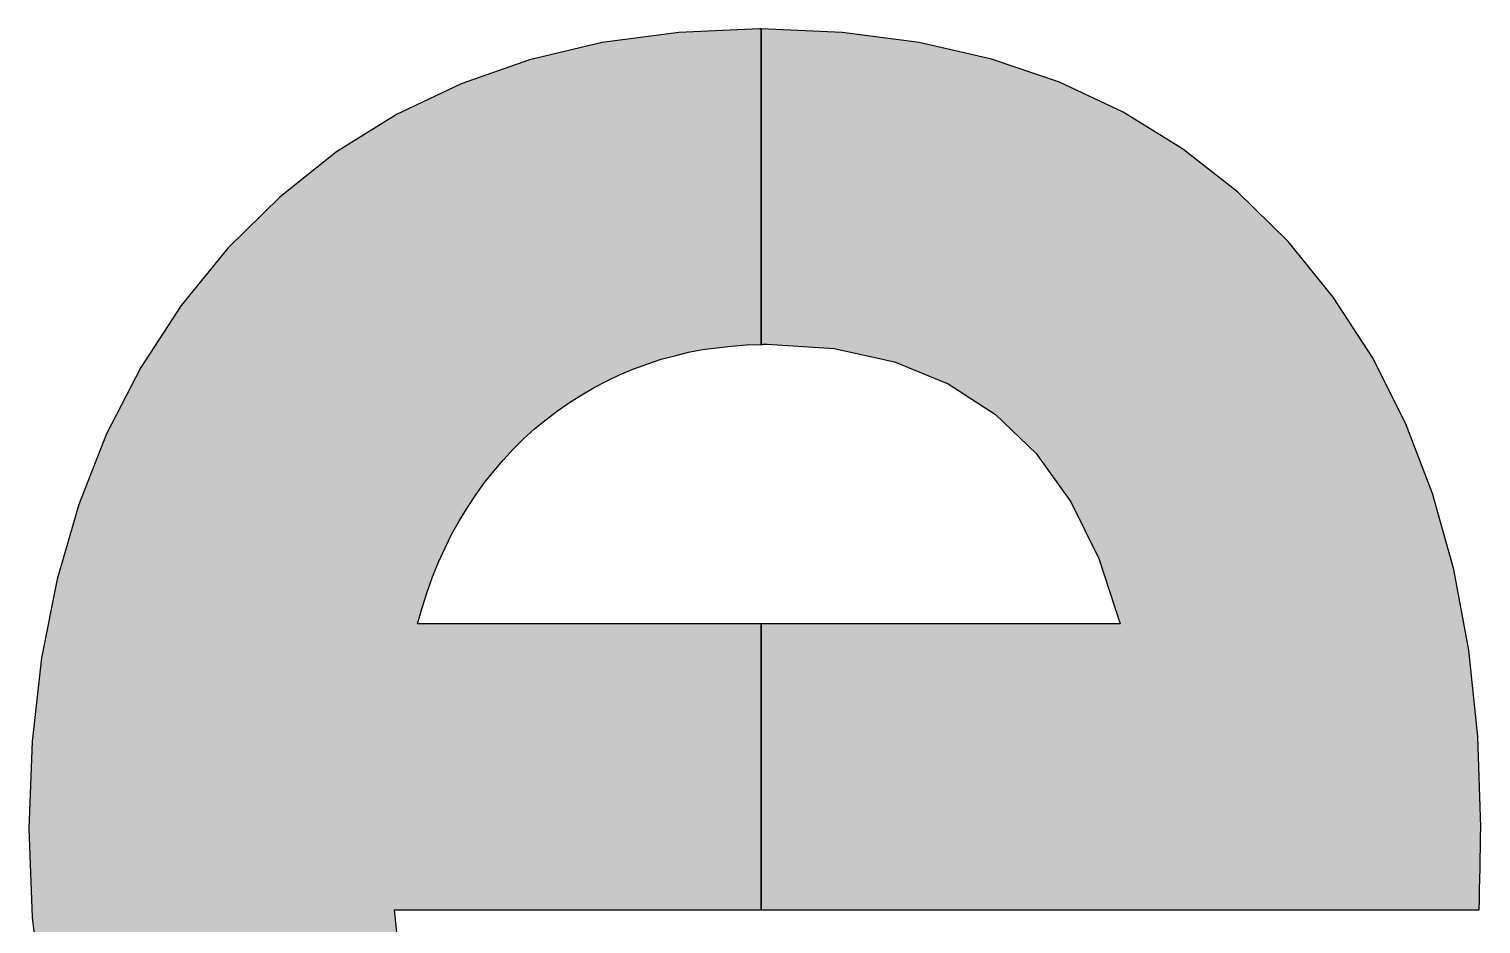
# Model space of a CAD drawing. Extents: x 198.6 to 210.1, y 62.9 to 66.
# Drawn here: x 206.285 to 207.59, y 64.206 to 65.011 of the extents above; entities that cross this region are included whole.
import ezdxf

# ---------------------------------------------------------------- set-up
doc = ezdxf.new("R2010")
doc.units = 0
doc.layers.add('LAYER_1', color=7, linetype='CONTINUOUS')

# ---------------------------------------------------------------- blocks, each defined once
blk = doc.blocks.new('*U5')
at = {"layer": 'LAYER_1', "color": 7, "extrusion": (0, 0, -1)}
for points in [[(-206.9428, 64.7268), (-206.9428, 65.0107), (-206.9434, 64.7268)], [(-206.9434, 64.7268), (-206.9428, 65.0107), (-206.9434, 65.0106)], [(-206.9434, 64.7268), (-206.9434, 65.0106), (-206.9441, 64.7268)], [(-206.9441, 64.7268), (-206.9434, 65.0106), (-206.9441, 65.0106)], [(-206.9441, 64.7268), (-206.9441, 65.0106), (-206.9448, 64.7271)], [(-206.9448, 64.7271), (-206.9441, 65.0106), (-206.9448, 65.0106)], [(-206.9448, 64.7271), (-206.9448, 65.0106), (-206.9455, 64.7271)], [(-206.9455, 64.7271), (-206.9448, 65.0106), (-206.9455, 65.0106)], [(-206.9455, 64.7271), (-206.9455, 65.0106), (-206.9462, 64.7271)], [(-206.9462, 64.7271), (-206.9455, 65.0106), (-206.9462, 65.0105)], [(-206.9462, 64.7271), (-206.9462, 65.0105), (-206.9469, 64.7271)], [(-206.9469, 64.7271), (-206.9462, 65.0105), (-206.9469, 65.0105)], [(-206.9469, 64.7271), (-206.9469, 65.0105), (-206.9476, 64.7271)], [(-206.9476, 64.7271), (-206.9469, 65.0105), (-206.9476, 65.0105)], [(-206.9476, 64.7271), (-206.9476, 65.0105), (-206.9483, 64.7271)], [(-206.9483, 64.7271), (-206.9476, 65.0105), (-206.9483, 65.0104)], [(-206.9831, 64.7249), (-206.9483, 65.0104), (-206.9831, 65.009)], [(-207.0084, 64.7234), (-206.9831, 65.009), (-207.0084, 65.0079)], [(-207.0156, 64.7217), (-207.0084, 65.0079), (-207.0156, 65.0076)], [(-207.0235, 64.72), (-207.0156, 65.0076), (-207.0235, 65.0065)], [(-207.0625, 64.7113), (-207.0235, 65.0065), (-207.0625, 65.0015)], [(-207.0638, 64.7107), (-207.0625, 65.0015), (-207.0638, 65.0013)], [(-207.0847, 64.7023), (-207.0638, 65.0013), (-207.0847, 64.9986)], [(-207.1042, 64.6944), (-207.0847, 64.9986), (-207.1042, 64.9941)], [(-207.1109, 64.6917), (-207.1042, 64.9941), (-207.1109, 64.9925)], [(-207.1445, 64.6699), (-207.1109, 64.9925), (-207.1445, 64.9847)], [(-207.1498, 64.6664), (-207.1445, 64.9847), (-207.1498, 64.9835)], [(-207.1534, 64.6641), (-207.1498, 64.9835), (-207.1534, 64.9822)], [(-207.1848, 64.6341), (-207.1534, 64.9822), (-207.1848, 64.9716)], [(-207.1901, 64.629), (-207.1848, 64.9716), (-207.1901, 64.9698)], [(-207.211, 64.5998), (-207.1901, 64.9698), (-207.211, 64.9628)], [(-207.2211, 64.5855), (-207.211, 64.9628), (-207.2211, 64.958)], [(-207.2252, 64.5772), (-207.2211, 64.958), (-207.2252, 64.9561)], [(-207.2463, 64.5346), (-207.2252, 64.9561), (-207.2463, 64.9462)], [(-207.2656, 64.4757), (-207.2463, 64.9462), (-207.2656, 64.9371)], [(-207.2656, 64.2186), (-207.2656, 64.9371), (-207.2681, 64.2186)], [(-207.2681, 64.2186), (-207.2656, 64.9371), (-207.2681, 64.9359)], [(-207.2681, 64.2186), (-207.2681, 64.9359), (-207.3215, 64.2186)], [(-207.3215, 64.2186), (-207.2681, 64.9359), (-207.3215, 64.9028)], [(-207.3215, 64.2186), (-207.3215, 64.9028), (-207.3462, 64.2186)], [(-207.3462, 64.2186), (-207.3215, 64.9028), (-207.3462, 64.8836)], [(-207.3462, 64.2186), (-207.3462, 64.8836), (-207.371, 64.2186)], [(-207.371, 64.2186), (-207.3462, 64.8836), (-207.371, 64.8643)], [(-207.371, 64.2186), (-207.371, 64.8643), (-207.4165, 64.2186)], [(-207.4165, 64.2186), (-207.371, 64.8643), (-207.4165, 64.8195)], [(-207.4165, 64.2186), (-207.4165, 64.8195), (-207.427, 64.2186)], [(-207.427, 64.2186), (-207.4165, 64.8195), (-207.427, 64.8065)], [(-207.427, 64.2186), (-207.427, 64.8065), (-207.4569, 64.2186)], [(-207.4569, 64.2186), (-207.427, 64.8065), (-207.4569, 64.7695)], [(-207.4569, 64.2186), (-207.4569, 64.7695), (-207.4922, 64.2186)], [(-207.4922, 64.2186), (-207.4569, 64.7695), (-207.4922, 64.7151)], [(-207.4922, 64.2186), (-207.4922, 64.7151), (-207.5076, 64.2186)], [(-207.5076, 64.2186), (-207.4922, 64.7151), (-207.5076, 64.6848)], [(-207.5076, 64.2186), (-207.5076, 64.6848), (-207.522, 64.2186)], [(-207.522, 64.2186), (-207.5076, 64.6848), (-207.522, 64.6562)], [(-207.522, 64.2186), (-207.522, 64.6562), (-207.5463, 64.2186)], [(-207.5463, 64.2186), (-207.522, 64.6562), (-207.5463, 64.5928)], [(-207.5463, 64.2186), (-207.5463, 64.5928), (-207.5653, 64.2186)], [(-207.5653, 64.2186), (-207.5463, 64.5928), (-207.5653, 64.5246)], [(-207.5653, 64.2186), (-207.5653, 64.5246), (-207.5789, 64.2186)], [(-207.5789, 64.2186), (-207.5653, 64.5246), (-207.5789, 64.4519)], [(-206.9428, 64.2186), (-206.9428, 64.4757), (-206.9434, 64.2186)], [(-206.9434, 64.2186), (-206.9428, 64.4757), (-206.9434, 64.4757)], [(-206.9434, 64.2186), (-206.9434, 64.4757), (-206.9441, 64.2186)], [(-206.9441, 64.2186), (-206.9434, 64.4757), (-206.9441, 64.4757)], [(-206.9441, 64.2186), (-206.9441, 64.4757), (-206.9448, 64.2186)], [(-206.9448, 64.2186), (-206.9441, 64.4757), (-206.9448, 64.4757)], [(-206.9448, 64.2186), (-206.9448, 64.4757), (-206.9455, 64.2186)], [(-206.9455, 64.2186), (-206.9448, 64.4757), (-206.9455, 64.4757)], [(-206.9455, 64.2186), (-206.9455, 64.4757), (-206.9462, 64.2186)], [(-206.9462, 64.2186), (-206.9455, 64.4757), (-206.9462, 64.4757)], [(-206.9462, 64.2186), (-206.9462, 64.4757), (-206.9469, 64.2186)], [(-206.9469, 64.2186), (-206.9462, 64.4757), (-206.9469, 64.4757)], [(-206.9469, 64.2186), (-206.9469, 64.4757), (-206.9476, 64.2186)], [(-206.9476, 64.2186), (-206.9469, 64.4757), (-206.9476, 64.4757)], [(-206.9476, 64.2186), (-206.9476, 64.4757), (-206.9483, 64.2186)], [(-206.9483, 64.2186), (-206.9476, 64.4757), (-206.9483, 64.4757)], [(-206.9483, 64.2186), (-206.9483, 64.4757), (-206.9831, 64.2186)], [(-206.9831, 64.2186), (-206.9483, 64.4757), (-206.9831, 64.4757)], [(-206.9831, 64.2186), (-206.9831, 64.4757), (-207.0084, 64.2186)], [(-207.0084, 64.2186), (-206.9831, 64.4757), (-207.0084, 64.4757)], [(-207.0084, 64.2186), (-207.0084, 64.4757), (-207.0156, 64.2186)], [(-207.0156, 64.2186), (-207.0084, 64.4757), (-207.0156, 64.4757)], [(-207.0156, 64.2186), (-207.0156, 64.4757), (-207.0235, 64.2186)], [(-207.0235, 64.2186), (-207.0156, 64.4757), (-207.0235, 64.4757)], [(-207.0235, 64.2186), (-207.0235, 64.4757), (-207.0625, 64.2186)], [(-207.0625, 64.2186), (-207.0235, 64.4757), (-207.0625, 64.4757)], [(-207.0625, 64.2186), (-207.0625, 64.4757), (-207.0638, 64.2186)], [(-207.0638, 64.2186), (-207.0625, 64.4757), (-207.0638, 64.4757)], [(-207.0638, 64.2186), (-207.0638, 64.4757), (-207.0847, 64.2186)], [(-207.0847, 64.2186), (-207.0638, 64.4757), (-207.0847, 64.4757)], [(-207.0847, 64.2186), (-207.0847, 64.4757), (-207.1042, 64.2186)], [(-207.1042, 64.2186), (-207.0847, 64.4757), (-207.1042, 64.4757)], [(-207.1042, 64.2186), (-207.1042, 64.4757), (-207.1109, 64.2186)], [(-207.1109, 64.2186), (-207.1042, 64.4757), (-207.1109, 64.4757)], [(-207.1109, 64.2186), (-207.1109, 64.4757), (-207.1445, 64.2186)], [(-207.1445, 64.2186), (-207.1109, 64.4757), (-207.1445, 64.4757)], [(-207.1445, 64.2186), (-207.1445, 64.4757), (-207.1498, 64.2186)], [(-207.1498, 64.2186), (-207.1445, 64.4757), (-207.1498, 64.4757)], [(-207.1498, 64.2186), (-207.1498, 64.4757), (-207.1534, 64.2186)], [(-207.1534, 64.2186), (-207.1498, 64.4757), (-207.1534, 64.4757)], [(-207.1534, 64.2186), (-207.1534, 64.4757), (-207.1848, 64.2186)], [(-207.1848, 64.2186), (-207.1534, 64.4757), (-207.1848, 64.4757)], [(-207.1848, 64.2186), (-207.1848, 64.4757), (-207.1901, 64.2186)], [(-207.1901, 64.2186), (-207.1848, 64.4757), (-207.1901, 64.4757)], [(-207.1901, 64.2186), (-207.1901, 64.4757), (-207.211, 64.2186)], [(-207.211, 64.2186), (-207.1901, 64.4757), (-207.211, 64.4757)], [(-207.211, 64.2186), (-207.211, 64.4757), (-207.2211, 64.2186)], [(-207.2211, 64.2186), (-207.211, 64.4757), (-207.2211, 64.4757)], [(-207.2211, 64.2186), (-207.2211, 64.4757), (-207.2252, 64.2186)], [(-207.2252, 64.2186), (-207.2211, 64.4757), (-207.2252, 64.4757)], [(-207.2252, 64.2186), (-207.2252, 64.4757), (-207.2463, 64.2186)], [(-207.2463, 64.2186), (-207.2252, 64.4757), (-207.2463, 64.4757)], [(-207.2463, 64.2186), (-207.2463, 64.4757), (-207.2656, 64.2186)], [(-207.2656, 64.2186), (-207.2463, 64.4757), (-207.2656, 64.4757)], [(-207.5789, 64.2186), (-207.5789, 64.4519), (-207.587, 64.2186)], [(-207.587, 64.2186), (-207.5789, 64.4519), (-207.587, 64.3744)], [(-207.587, 64.2186), (-207.587, 64.3744), (-207.5882, 64.2186)], [(-207.5882, 64.2186), (-207.587, 64.3744), (-207.5882, 64.3386)], [(-207.5882, 64.2186), (-207.5882, 64.3386), (-207.5884, 64.2279)], [(-207.5884, 64.2279), (-207.5882, 64.3386), (-207.5884, 64.3335)], [(-207.5884, 64.2279), (-207.5884, 64.3335), (-207.5885, 64.2369)], [(-207.5885, 64.2369), (-207.5884, 64.3335), (-207.5885, 64.3284)], [(-207.5885, 64.2369), (-207.5885, 64.3284), (-207.5887, 64.2462)], [(-207.5887, 64.2462), (-207.5885, 64.3284), (-207.5887, 64.3233)], [(-207.5887, 64.2462), (-207.5887, 64.3233), (-207.5889, 64.2555)], [(-207.5889, 64.2555), (-207.5887, 64.3233), (-207.5889, 64.3182)], [(-207.5889, 64.2555), (-207.5889, 64.3182), (-207.5891, 64.2648)], [(-207.5891, 64.2648), (-207.5889, 64.3182), (-207.5891, 64.3131)], [(-207.5891, 64.2648), (-207.5891, 64.3131), (-207.5894, 64.2741)], [(-207.5894, 64.2741), (-207.5891, 64.3131), (-207.5894, 64.3029)], [(-207.5894, 64.2834), (-207.5894, 64.3029), (-207.5897, 64.2927)]]:
    blk.add_solid(points, dxfattribs=at)
at = {"layer": 'LAYER_1', "color": 7}
for points in [[(206.9483, 64.7271), (206.9483, 65.0104), (206.9831, 64.7249)], [(206.9831, 64.7249), (206.9831, 65.009), (207.0084, 64.7234)], [(207.0084, 64.7234), (207.0084, 65.0079), (207.0156, 64.7217)], [(207.0156, 64.7217), (207.0156, 65.0076), (207.0235, 64.72)], [(207.0235, 64.72), (207.0235, 65.0065), (207.0625, 64.7113)], [(207.0625, 64.7113), (207.0625, 65.0015), (207.0638, 64.7107)], [(207.0638, 64.7107), (207.0638, 65.0013), (207.0847, 64.7023)], [(207.0847, 64.7023), (207.0847, 64.9986), (207.1042, 64.6944)], [(207.1042, 64.6944), (207.1042, 64.9941), (207.1109, 64.6917)], [(207.1109, 64.6917), (207.1109, 64.9925), (207.1445, 64.6699)], [(207.1445, 64.6699), (207.1445, 64.9847), (207.1498, 64.6664)], [(207.1498, 64.6664), (207.1498, 64.9835), (207.1534, 64.6641)], [(207.1534, 64.6641), (207.1534, 64.9822), (207.1848, 64.6341)], [(207.1848, 64.6341), (207.1848, 64.9716), (207.1901, 64.629)], [(207.1901, 64.629), (207.1901, 64.9698), (207.211, 64.5998)], [(207.211, 64.5998), (207.211, 64.9628), (207.2211, 64.5855)], [(207.2211, 64.5855), (207.2211, 64.958), (207.2252, 64.5772)], [(207.2252, 64.5772), (207.2252, 64.9561), (207.2463, 64.5346)], [(207.2463, 64.5346), (207.2463, 64.9462), (207.2656, 64.4757)]]:
    blk.add_solid(points, dxfattribs=at)
blk = doc.blocks.new('*U6')
at = {"layer": 'LAYER_1', "color": 7}
for points in [[(206.8284, 64.7051), (206.827, 65.0021), (206.8284, 65.0023)], [(206.832, 64.7064), (206.8284, 65.0023), (206.832, 65.0028)], [(206.8408, 64.7096), (206.832, 65.0028), (206.8408, 65.0039)], [(206.8528, 64.7137), (206.8408, 65.0039), (206.8528, 65.0055)], [(206.8604, 64.7156), (206.8528, 65.0055), (206.8604, 65.0065)], [(206.8639, 64.7165), (206.8604, 65.0065), (206.8639, 65.0069)], [(206.8651, 64.7168), (206.8639, 65.0069), (206.8651, 65.0071)], [(206.8656, 64.7169), (206.8651, 65.0071), (206.8656, 65.0071)], [(206.8689, 64.7178), (206.8656, 65.0071), (206.8689, 65.0076)], [(206.8775, 64.7199), (206.8689, 65.0076), (206.8775, 65.0079)], [(206.8838, 64.7211), (206.8775, 65.0079), (206.8838, 65.0082)], [(206.8902, 64.7223), (206.8838, 65.0082), (206.8902, 65.0085)], [(206.8973, 64.7233), (206.8902, 65.0085), (206.8973, 65.0088)], [(206.9016, 64.7239), (206.8973, 65.0088), (206.9016, 65.009)], [(206.903, 64.724), (206.9016, 65.009), (206.903, 65.009)], [(206.9042, 64.7242), (206.903, 65.009), (206.9042, 65.0091)], [(206.9161, 64.7254), (206.9042, 65.0091), (206.9161, 65.0096)], [(206.9293, 64.7265), (206.9161, 65.0096), (206.9293, 65.0102)], [(206.9324, 64.7265), (206.9293, 65.0102), (206.9324, 65.0103)], [(206.9414, 64.7268), (206.9324, 65.0103), (206.9414, 65.0107)], [(206.7705, 64.6748), (206.7596, 64.989), (206.7705, 64.9916)], [(206.7736, 64.6767), (206.7705, 64.9916), (206.7736, 64.9924)], [(206.7779, 64.6794), (206.7736, 64.9924), (206.7779, 64.9934)], [(206.7815, 64.6817), (206.7779, 64.9934), (206.7815, 64.9942)], [(206.7884, 64.6857), (206.7815, 64.9942), (206.7884, 64.9959)], [(206.7927, 64.6882), (206.7884, 64.9959), (206.7927, 64.9969)], [(206.8, 64.6921), (206.7927, 64.9969), (206.8, 64.9986)], [(206.802, 64.6932), (206.8, 64.9986), (206.802, 64.9989)], [(206.8043, 64.6944), (206.802, 64.9989), (206.8043, 64.9992)], [(206.8134, 64.6986), (206.8043, 64.9992), (206.8134, 65.0004)], [(206.8161, 64.6999), (206.8134, 65.0004), (206.8161, 65.0007)], [(206.8191, 64.7012), (206.8161, 65.0007), (206.8191, 65.0011)], [(206.827, 64.7045), (206.8191, 65.0011), (206.827, 65.0021)], [(206.72, 64.6327), (206.7112, 64.9748), (206.72, 64.9779)], [(206.7219, 64.6346), (206.72, 64.9779), (206.7219, 64.9786)], [(206.7293, 64.642), (206.7219, 64.9786), (206.7293, 64.9812)], [(206.7347, 64.6469), (206.7293, 64.9812), (206.7347, 64.9831)], [(206.7367, 64.6488), (206.7347, 64.9831), (206.7367, 64.9836)], [(206.7391, 64.651), (206.7367, 64.9836), (206.7391, 64.9842)], [(206.7466, 64.657), (206.7391, 64.9842), (206.7466, 64.9859)], [(206.7469, 64.6573), (206.7466, 64.9859), (206.7469, 64.986)], [(206.7493, 64.6593), (206.7469, 64.986), (206.7493, 64.9866)], [(206.7498, 64.6597), (206.7493, 64.9866), (206.7498, 64.9867)], [(206.7596, 64.6672), (206.7498, 64.9867), (206.7596, 64.989)], [(206.6787, 64.5804), (206.6732, 64.9614), (206.6787, 64.9634)], [(206.679, 64.5809), (206.6787, 64.9634), (206.679, 64.9635)], [(206.6835, 64.5876), (206.679, 64.9635), (206.6835, 64.9651)], [(206.6863, 64.5918), (206.6835, 64.9651), (206.6863, 64.966)], [(206.694, 64.6028), (206.6863, 64.966), (206.694, 64.9688)], [(206.6954, 64.6045), (206.694, 64.9688), (206.6954, 64.9693)], [(206.6992, 64.6091), (206.6954, 64.9693), (206.6992, 64.9706)], [(206.7025, 64.6131), (206.6992, 64.9706), (206.7025, 64.9717)], [(206.7111, 64.6231), (206.7025, 64.9717), (206.7111, 64.9748)], [(206.7112, 64.6233), (206.7111, 64.9748), (206.7112, 64.9748)], [(206.6528, 64.5311), (206.6475, 64.9492), (206.6528, 64.9518)], [(206.6542, 64.5342), (206.6528, 64.9518), (206.6542, 64.9524)], [(206.6587, 64.5442), (206.6542, 64.9524), (206.6587, 64.9545)], [(206.6615, 64.5497), (206.6587, 64.9545), (206.6615, 64.9558)], [(206.6649, 64.5566), (206.6615, 64.9558), (206.6649, 64.9575)], [(206.6716, 64.5687), (206.6649, 64.9575), (206.6716, 64.9607)], [(206.6727, 64.5704), (206.6716, 64.9607), (206.6727, 64.9612)], [(206.6732, 64.5712), (206.6727, 64.9612), (206.6732, 64.9614)], [(206.6243, 64.2186), (206.6175, 64.935), (206.6243, 64.9382)], [(206.6246, 64.2186), (206.6243, 64.9382), (206.6246, 64.9383)], [(206.6339, 64.2186), (206.6246, 64.9383), (206.6339, 64.9428)], [(206.6342, 64.4769), (206.6339, 64.9428), (206.6342, 64.9429)], [(206.638, 64.4901), (206.6342, 64.9429), (206.638, 64.9447)], [(206.6425, 64.5042), (206.638, 64.9447), (206.6425, 64.9469)], [(206.6465, 64.5152), (206.6425, 64.9469), (206.6465, 64.9487)], [(206.6475, 64.518), (206.6465, 64.9487), (206.6475, 64.9492)], [(206.6131, 63.6563), (206.5688, 64.9049), (206.6131, 64.9326)], [(206.6151, 64.2186), (206.6131, 64.9326), (206.6151, 64.9338)], [(206.6175, 64.2186), (206.6151, 64.9338), (206.6175, 64.935)], [(206.561, 63.6889), (206.5171, 64.8651), (206.561, 64.9001)], [(206.5688, 63.6829), (206.561, 64.9001), (206.5688, 64.9049)], [(206.561, 63.6889), (206.561, 64.9001), (206.5688, 63.6829)], [(206.5688, 63.6829), (206.5688, 64.9049), (206.6131, 63.6563)], [(206.5104, 63.7293), (206.4691, 64.819), (206.5104, 64.8598)], [(206.5171, 63.7229), (206.5104, 64.8598), (206.5171, 64.8651)], [(206.5104, 63.7293), (206.5104, 64.8598), (206.5171, 63.7229)], [(206.5171, 63.7229), (206.5171, 64.8651), (206.561, 63.6889)], [(206.4635, 63.7753), (206.4258, 64.7672), (206.4635, 64.8136)], [(206.4691, 63.7687), (206.4635, 64.8136), (206.4691, 64.819)], [(206.4635, 63.7753), (206.4635, 64.8136), (206.4691, 63.7687)], [(206.4691, 63.7687), (206.4691, 64.819), (206.5104, 63.7293)], [(206.4215, 63.8264), (206.3884, 64.7109), (206.4215, 64.7619)], [(206.4258, 63.82), (206.4215, 64.7619), (206.4258, 64.7672)], [(206.4215, 63.8264), (206.4215, 64.7619), (206.4258, 63.82)], [(206.4258, 63.82), (206.4258, 64.7672), (206.4635, 63.7753)], [(206.3853, 63.881), (206.3567, 64.6509), (206.3853, 64.7061)], [(206.3884, 63.8752), (206.3853, 64.7061), (206.3884, 64.7109)], [(206.3853, 63.881), (206.3853, 64.7061), (206.3884, 63.8752)], [(206.3884, 63.8752), (206.3884, 64.7109), (206.4215, 63.8264)], [(206.3567, 63.9344), (206.3545, 64.6465), (206.3567, 64.6509)], [(206.3567, 63.9344), (206.3567, 64.6509), (206.3853, 63.881)], [(206.3545, 63.9399), (206.3307, 64.5866), (206.3545, 64.6465)], [(206.3545, 63.9399), (206.3545, 64.6465), (206.3567, 63.9344)], [(206.3307, 63.9978), (206.3294, 64.5831), (206.3307, 64.5866)], [(206.3307, 63.9978), (206.3307, 64.5866), (206.3545, 63.9399)], [(206.3294, 64.0024), (206.3106, 64.5183), (206.3294, 64.5831)], [(206.3294, 64.0024), (206.3294, 64.5831), (206.3307, 63.9978)], [(206.3099, 64.0684), (206.2963, 64.4467), (206.3099, 64.516)], [(206.3106, 64.065), (206.3099, 64.516), (206.3106, 64.5183)], [(206.3099, 64.0684), (206.3099, 64.516), (206.3106, 64.065)], [(206.3106, 64.065), (206.3106, 64.5183), (206.3294, 64.0024)], [(206.2959, 64.1393), (206.2875, 64.3699), (206.2959, 64.445)], [(206.2963, 64.1363), (206.2959, 64.445), (206.2963, 64.4467)], [(206.2959, 64.1393), (206.2959, 64.445), (206.2963, 64.1363)], [(206.2963, 64.1363), (206.2963, 64.4467), (206.3099, 64.0684)], [(206.2875, 64.2118), (206.2847, 64.2913), (206.2875, 64.3699)], [(206.2875, 64.2118), (206.2875, 64.3699), (206.2959, 64.1393)], [(206.6131, 63.6563), (206.6131, 64.2186), (206.6151, 63.655)]]:
    blk.add_solid(points, dxfattribs=at)
at = {"layer": 'LAYER_1', "color": 7, "extrusion": (0, 0, -1)}
for points in [[(-206.8284, 64.7051), (-206.8284, 65.0023), (-206.832, 64.7064)], [(-206.832, 64.7064), (-206.832, 65.0028), (-206.8408, 64.7096)], [(-206.8408, 64.7096), (-206.8408, 65.0039), (-206.8528, 64.7137)], [(-206.8528, 64.7137), (-206.8528, 65.0055), (-206.8604, 64.7156)], [(-206.8604, 64.7156), (-206.8604, 65.0065), (-206.8639, 64.7165)], [(-206.8639, 64.7165), (-206.8639, 65.0069), (-206.8651, 64.7168)], [(-206.8651, 64.7168), (-206.8651, 65.0071), (-206.8656, 64.7169)], [(-206.8656, 64.7169), (-206.8656, 65.0071), (-206.8689, 64.7178)], [(-206.8689, 64.7178), (-206.8689, 65.0076), (-206.8775, 64.7199)], [(-206.8775, 64.7199), (-206.8775, 65.0079), (-206.8838, 64.7211)], [(-206.8838, 64.7211), (-206.8838, 65.0082), (-206.8902, 64.7223)], [(-206.8902, 64.7223), (-206.8902, 65.0085), (-206.8973, 64.7233)], [(-206.8973, 64.7233), (-206.8973, 65.0088), (-206.9016, 64.7239)], [(-206.9016, 64.7239), (-206.9016, 65.009), (-206.903, 64.724)], [(-206.903, 64.724), (-206.903, 65.009), (-206.9042, 64.7242)], [(-206.9042, 64.7242), (-206.9042, 65.0091), (-206.9161, 64.7254)], [(-206.9161, 64.7254), (-206.9161, 65.0096), (-206.9293, 64.7265)], [(-206.9293, 64.7265), (-206.9293, 65.0102), (-206.9324, 64.7265)], [(-206.9324, 64.7265), (-206.9324, 65.0103), (-206.9414, 64.7268)], [(-206.9414, 64.7268), (-206.9414, 65.0107), (-206.9415, 64.7268)], [(-206.9415, 64.7268), (-206.9414, 65.0107), (-206.9415, 65.0107)], [(-206.9415, 64.7268), (-206.9415, 65.0107), (-206.9417, 64.7268)], [(-206.9417, 64.7268), (-206.9415, 65.0107), (-206.9417, 65.0107)], [(-206.9417, 64.7268), (-206.9417, 65.0107), (-206.9419, 64.7268)], [(-206.9419, 64.7268), (-206.9417, 65.0107), (-206.9419, 65.0107)], [(-206.9419, 64.7268), (-206.9419, 65.0107), (-206.9421, 64.7268)], [(-206.9421, 64.7268), (-206.9419, 65.0107), (-206.9421, 65.0107)], [(-206.9421, 64.7268), (-206.9421, 65.0107), (-206.9422, 64.7268)], [(-206.9422, 64.7268), (-206.9421, 65.0107), (-206.9422, 65.0107)], [(-206.9422, 64.7268), (-206.9422, 65.0107), (-206.9424, 64.7268)], [(-206.9424, 64.7268), (-206.9422, 65.0107), (-206.9424, 65.0107)], [(-206.9424, 64.7268), (-206.9424, 65.0107), (-206.9426, 64.7268)], [(-206.9426, 64.7268), (-206.9424, 65.0107), (-206.9426, 65.0107)], [(-206.9426, 64.7268), (-206.9426, 65.0107), (-206.9428, 64.7268)], [(-206.9428, 64.7268), (-206.9426, 65.0107), (-206.9428, 65.0107)], [(-206.7705, 64.6748), (-206.7705, 64.9916), (-206.7736, 64.6767)], [(-206.7736, 64.6767), (-206.7736, 64.9924), (-206.7779, 64.6794)], [(-206.7779, 64.6794), (-206.7779, 64.9934), (-206.7815, 64.6817)], [(-206.7815, 64.6817), (-206.7815, 64.9942), (-206.7884, 64.6857)], [(-206.7884, 64.6857), (-206.7884, 64.9959), (-206.7927, 64.6882)], [(-206.7927, 64.6882), (-206.7927, 64.9969), (-206.8, 64.6921)], [(-206.8, 64.6921), (-206.8, 64.9986), (-206.802, 64.6932)], [(-206.802, 64.6932), (-206.802, 64.9989), (-206.8043, 64.6944)], [(-206.8043, 64.6944), (-206.8043, 64.9992), (-206.8134, 64.6986)], [(-206.8134, 64.6986), (-206.8134, 65.0004), (-206.8161, 64.6999)], [(-206.8161, 64.6999), (-206.8161, 65.0007), (-206.8191, 64.7012)], [(-206.8191, 64.7012), (-206.8191, 65.0011), (-206.827, 64.7045)], [(-206.827, 64.7045), (-206.827, 65.0021), (-206.8284, 64.7051)], [(-206.72, 64.6327), (-206.72, 64.9779), (-206.7219, 64.6346)], [(-206.7219, 64.6346), (-206.7219, 64.9786), (-206.7293, 64.642)], [(-206.7293, 64.642), (-206.7293, 64.9812), (-206.7347, 64.6469)], [(-206.7347, 64.6469), (-206.7347, 64.9831), (-206.7367, 64.6488)], [(-206.7367, 64.6488), (-206.7367, 64.9836), (-206.7391, 64.651)], [(-206.7391, 64.651), (-206.7391, 64.9842), (-206.7466, 64.657)], [(-206.7466, 64.657), (-206.7466, 64.9859), (-206.7469, 64.6573)], [(-206.7469, 64.6573), (-206.7469, 64.986), (-206.7493, 64.6593)], [(-206.7493, 64.6593), (-206.7493, 64.9866), (-206.7498, 64.6597)], [(-206.7498, 64.6597), (-206.7498, 64.9867), (-206.7596, 64.6672)], [(-206.7596, 64.6672), (-206.7596, 64.989), (-206.7705, 64.6748)], [(-206.6787, 64.5804), (-206.6787, 64.9634), (-206.679, 64.5809)], [(-206.679, 64.5809), (-206.679, 64.9635), (-206.6835, 64.5876)], [(-206.6835, 64.5876), (-206.6835, 64.9651), (-206.6863, 64.5918)], [(-206.6863, 64.5918), (-206.6863, 64.966), (-206.694, 64.6028)], [(-206.694, 64.6028), (-206.694, 64.9688), (-206.6954, 64.6045)], [(-206.6954, 64.6045), (-206.6954, 64.9693), (-206.6992, 64.6091)], [(-206.6992, 64.6091), (-206.6992, 64.9706), (-206.7025, 64.6131)], [(-206.7025, 64.6131), (-206.7025, 64.9717), (-206.7111, 64.6231)], [(-206.7111, 64.6231), (-206.7111, 64.9748), (-206.7112, 64.6233)], [(-206.7112, 64.6233), (-206.7112, 64.9748), (-206.72, 64.6327)], [(-206.6528, 64.5311), (-206.6528, 64.9518), (-206.6542, 64.5342)], [(-206.6542, 64.5342), (-206.6542, 64.9524), (-206.6587, 64.5442)], [(-206.6587, 64.5442), (-206.6587, 64.9545), (-206.6615, 64.5497)], [(-206.6615, 64.5497), (-206.6615, 64.9558), (-206.6649, 64.5566)], [(-206.6649, 64.5566), (-206.6649, 64.9575), (-206.6716, 64.5687)], [(-206.6716, 64.5687), (-206.6716, 64.9607), (-206.6727, 64.5704)], [(-206.6727, 64.5704), (-206.6727, 64.9612), (-206.6732, 64.5712)], [(-206.6732, 64.5712), (-206.6732, 64.9614), (-206.6787, 64.5804)], [(-206.6243, 64.2186), (-206.6243, 64.9382), (-206.6246, 64.2186)], [(-206.6246, 64.2186), (-206.6246, 64.9383), (-206.6339, 64.2186)], [(-206.6339, 64.4757), (-206.6339, 64.9428), (-206.6342, 64.4769)], [(-206.6342, 64.4769), (-206.6342, 64.9429), (-206.638, 64.4901)], [(-206.638, 64.4901), (-206.638, 64.9447), (-206.6425, 64.5042)], [(-206.6425, 64.5042), (-206.6425, 64.9469), (-206.6465, 64.5152)], [(-206.6465, 64.5152), (-206.6465, 64.9487), (-206.6475, 64.518)], [(-206.6475, 64.518), (-206.6475, 64.9492), (-206.6528, 64.5311)], [(-206.6131, 64.2186), (-206.6131, 64.9326), (-206.6151, 64.2186)], [(-206.6151, 64.2186), (-206.6151, 64.9338), (-206.6175, 64.2186)], [(-206.6175, 64.2186), (-206.6175, 64.935), (-206.6243, 64.2186)], [(-206.6339, 64.2186), (-206.6339, 64.4757), (-206.6342, 64.2186)], [(-206.6342, 64.2186), (-206.6339, 64.4757), (-206.6342, 64.4757)], [(-206.6342, 64.2186), (-206.6342, 64.4757), (-206.638, 64.2186)], [(-206.638, 64.2186), (-206.6342, 64.4757), (-206.638, 64.4757)], [(-206.638, 64.2186), (-206.638, 64.4757), (-206.6425, 64.2186)], [(-206.6425, 64.2186), (-206.638, 64.4757), (-206.6425, 64.4757)], [(-206.6425, 64.2186), (-206.6425, 64.4757), (-206.6465, 64.2186)], [(-206.6465, 64.2186), (-206.6425, 64.4757), (-206.6465, 64.4757)], [(-206.6465, 64.2186), (-206.6465, 64.4757), (-206.6475, 64.2186)], [(-206.6475, 64.2186), (-206.6465, 64.4757), (-206.6475, 64.4757)], [(-206.6475, 64.2186), (-206.6475, 64.4757), (-206.6528, 64.2186)], [(-206.6528, 64.2186), (-206.6475, 64.4757), (-206.6528, 64.4757)], [(-206.6528, 64.2186), (-206.6528, 64.4757), (-206.6542, 64.2186)], [(-206.6542, 64.2186), (-206.6528, 64.4757), (-206.6542, 64.4757)], [(-206.6542, 64.2186), (-206.6542, 64.4757), (-206.6587, 64.2186)], [(-206.6587, 64.2186), (-206.6542, 64.4757), (-206.6587, 64.4757)], [(-206.6587, 64.2186), (-206.6587, 64.4757), (-206.6615, 64.2186)], [(-206.6615, 64.2186), (-206.6587, 64.4757), (-206.6615, 64.4757)], [(-206.6615, 64.2186), (-206.6615, 64.4757), (-206.6649, 64.2186)], [(-206.6649, 64.2186), (-206.6615, 64.4757), (-206.6649, 64.4757)], [(-206.6649, 64.2186), (-206.6649, 64.4757), (-206.6716, 64.2186)], [(-206.6716, 64.2186), (-206.6649, 64.4757), (-206.6716, 64.4757)], [(-206.6716, 64.2186), (-206.6716, 64.4757), (-206.6727, 64.2186)], [(-206.6727, 64.2186), (-206.6716, 64.4757), (-206.6727, 64.4757)], [(-206.6727, 64.2186), (-206.6727, 64.4757), (-206.6732, 64.2186)], [(-206.6732, 64.2186), (-206.6727, 64.4757), (-206.6732, 64.4757)], [(-206.6732, 64.2186), (-206.6732, 64.4757), (-206.6787, 64.2186)], [(-206.6787, 64.2186), (-206.6732, 64.4757), (-206.6787, 64.4757)], [(-206.6787, 64.2186), (-206.6787, 64.4757), (-206.679, 64.2186)], [(-206.679, 64.2186), (-206.6787, 64.4757), (-206.679, 64.4757)], [(-206.679, 64.2186), (-206.679, 64.4757), (-206.6835, 64.2186)], [(-206.6835, 64.2186), (-206.679, 64.4757), (-206.6835, 64.4757)], [(-206.6835, 64.2186), (-206.6835, 64.4757), (-206.6863, 64.2186)], [(-206.6863, 64.2186), (-206.6835, 64.4757), (-206.6863, 64.4757)], [(-206.6863, 64.2186), (-206.6863, 64.4757), (-206.694, 64.2186)], [(-206.694, 64.2186), (-206.6863, 64.4757), (-206.694, 64.4757)], [(-206.694, 64.2186), (-206.694, 64.4757), (-206.6954, 64.2186)], [(-206.6954, 64.2186), (-206.694, 64.4757), (-206.6954, 64.4757)], [(-206.6954, 64.2186), (-206.6954, 64.4757), (-206.6992, 64.2186)], [(-206.6992, 64.2186), (-206.6954, 64.4757), (-206.6992, 64.4757)], [(-206.6992, 64.2186), (-206.6992, 64.4757), (-206.7025, 64.2186)], [(-206.7025, 64.2186), (-206.6992, 64.4757), (-206.7025, 64.4757)], [(-206.7025, 64.2186), (-206.7025, 64.4757), (-206.7111, 64.2186)], [(-206.7111, 64.2186), (-206.7025, 64.4757), (-206.7111, 64.4757)], [(-206.7111, 64.2186), (-206.7111, 64.4757), (-206.7112, 64.2186)], [(-206.7112, 64.2186), (-206.7111, 64.4757), (-206.7112, 64.4757)], [(-206.7112, 64.2186), (-206.7112, 64.4757), (-206.72, 64.2186)], [(-206.72, 64.2186), (-206.7112, 64.4757), (-206.72, 64.4757)], [(-206.72, 64.2186), (-206.72, 64.4757), (-206.7219, 64.2186)], [(-206.7219, 64.2186), (-206.72, 64.4757), (-206.7219, 64.4757)], [(-206.7219, 64.2186), (-206.7219, 64.4757), (-206.7293, 64.2186)], [(-206.7293, 64.2186), (-206.7219, 64.4757), (-206.7293, 64.4757)], [(-206.7293, 64.2186), (-206.7293, 64.4757), (-206.7347, 64.2186)], [(-206.7347, 64.2186), (-206.7293, 64.4757), (-206.7347, 64.4757)], [(-206.7347, 64.2186), (-206.7347, 64.4757), (-206.7367, 64.2186)], [(-206.7367, 64.2186), (-206.7347, 64.4757), (-206.7367, 64.4757)], [(-206.7367, 64.2186), (-206.7367, 64.4757), (-206.7391, 64.2186)], [(-206.7391, 64.2186), (-206.7367, 64.4757), (-206.7391, 64.4757)], [(-206.7391, 64.2186), (-206.7391, 64.4757), (-206.7466, 64.2186)], [(-206.7466, 64.2186), (-206.7391, 64.4757), (-206.7466, 64.4757)], [(-206.7466, 64.2186), (-206.7466, 64.4757), (-206.7469, 64.2186)], [(-206.7469, 64.2186), (-206.7466, 64.4757), (-206.7469, 64.4757)], [(-206.7469, 64.2186), (-206.7469, 64.4757), (-206.7493, 64.2186)], [(-206.7493, 64.2186), (-206.7469, 64.4757), (-206.7493, 64.4757)], [(-206.7493, 64.2186), (-206.7493, 64.4757), (-206.7498, 64.2186)], [(-206.7498, 64.2186), (-206.7493, 64.4757), (-206.7498, 64.4757)], [(-206.7498, 64.2186), (-206.7498, 64.4757), (-206.7596, 64.2186)], [(-206.7596, 64.2186), (-206.7498, 64.4757), (-206.7596, 64.4757)], [(-206.7596, 64.2186), (-206.7596, 64.4757), (-206.7705, 64.2186)], [(-206.7705, 64.2186), (-206.7596, 64.4757), (-206.7705, 64.4757)], [(-206.7705, 64.2186), (-206.7705, 64.4757), (-206.7736, 64.2186)], [(-206.7736, 64.2186), (-206.7705, 64.4757), (-206.7736, 64.4757)], [(-206.7736, 64.2186), (-206.7736, 64.4757), (-206.7779, 64.2186)], [(-206.7779, 64.2186), (-206.7736, 64.4757), (-206.7779, 64.4757)], [(-206.7779, 64.2186), (-206.7779, 64.4757), (-206.7815, 64.2186)], [(-206.7815, 64.2186), (-206.7779, 64.4757), (-206.7815, 64.4757)], [(-206.7815, 64.2186), (-206.7815, 64.4757), (-206.7884, 64.2186)], [(-206.7884, 64.2186), (-206.7815, 64.4757), (-206.7884, 64.4757)], [(-206.7884, 64.2186), (-206.7884, 64.4757), (-206.7927, 64.2186)], [(-206.7927, 64.2186), (-206.7884, 64.4757), (-206.7927, 64.4757)], [(-206.7927, 64.2186), (-206.7927, 64.4757), (-206.8, 64.2186)], [(-206.8, 64.2186), (-206.7927, 64.4757), (-206.8, 64.4757)], [(-206.8, 64.2186), (-206.8, 64.4757), (-206.802, 64.2186)], [(-206.802, 64.2186), (-206.8, 64.4757), (-206.802, 64.4757)], [(-206.802, 64.2186), (-206.802, 64.4757), (-206.8043, 64.2186)], [(-206.8043, 64.2186), (-206.802, 64.4757), (-206.8043, 64.4757)], [(-206.8043, 64.2186), (-206.8043, 64.4757), (-206.8134, 64.2186)], [(-206.8134, 64.2186), (-206.8043, 64.4757), (-206.8134, 64.4757)], [(-206.8134, 64.2186), (-206.8134, 64.4757), (-206.8161, 64.2186)], [(-206.8161, 64.2186), (-206.8134, 64.4757), (-206.8161, 64.4757)], [(-206.8161, 64.2186), (-206.8161, 64.4757), (-206.8191, 64.2186)], [(-206.8191, 64.2186), (-206.8161, 64.4757), (-206.8191, 64.4757)], [(-206.8191, 64.2186), (-206.8191, 64.4757), (-206.827, 64.2186)], [(-206.827, 64.2186), (-206.8191, 64.4757), (-206.827, 64.4757)], [(-206.827, 64.2186), (-206.827, 64.4757), (-206.8284, 64.2186)], [(-206.8284, 64.2186), (-206.827, 64.4757), (-206.8284, 64.4757)], [(-206.8284, 64.2186), (-206.8284, 64.4757), (-206.832, 64.2186)], [(-206.832, 64.2186), (-206.8284, 64.4757), (-206.832, 64.4757)], [(-206.832, 64.2186), (-206.832, 64.4757), (-206.8408, 64.2186)], [(-206.8408, 64.2186), (-206.832, 64.4757), (-206.8408, 64.4757)], [(-206.8408, 64.2186), (-206.8408, 64.4757), (-206.8528, 64.2186)], [(-206.8528, 64.2186), (-206.8408, 64.4757), (-206.8528, 64.4757)], [(-206.8528, 64.2186), (-206.8528, 64.4757), (-206.8604, 64.2186)], [(-206.8604, 64.2186), (-206.8528, 64.4757), (-206.8604, 64.4757)], [(-206.8604, 64.2186), (-206.8604, 64.4757), (-206.8639, 64.2186)], [(-206.8639, 64.2186), (-206.8604, 64.4757), (-206.8639, 64.4757)], [(-206.8639, 64.2186), (-206.8639, 64.4757), (-206.8651, 64.2186)], [(-206.8651, 64.2186), (-206.8639, 64.4757), (-206.8651, 64.4757)], [(-206.8651, 64.2186), (-206.8651, 64.4757), (-206.8656, 64.2186)], [(-206.8656, 64.2186), (-206.8651, 64.4757), (-206.8656, 64.4757)], [(-206.8656, 64.2186), (-206.8656, 64.4757), (-206.8689, 64.2186)], [(-206.8689, 64.2186), (-206.8656, 64.4757), (-206.8689, 64.4757)], [(-206.8689, 64.2186), (-206.8689, 64.4757), (-206.8775, 64.2186)], [(-206.8775, 64.2186), (-206.8689, 64.4757), (-206.8775, 64.4757)], [(-206.8775, 64.2186), (-206.8775, 64.4757), (-206.8838, 64.2186)], [(-206.8838, 64.2186), (-206.8775, 64.4757), (-206.8838, 64.4757)], [(-206.8838, 64.2186), (-206.8838, 64.4757), (-206.8902, 64.2186)], [(-206.8902, 64.2186), (-206.8838, 64.4757), (-206.8902, 64.4757)], [(-206.8902, 64.2186), (-206.8902, 64.4757), (-206.8973, 64.2186)], [(-206.8973, 64.2186), (-206.8902, 64.4757), (-206.8973, 64.4757)], [(-206.8973, 64.2186), (-206.8973, 64.4757), (-206.9016, 64.2186)], [(-206.9016, 64.2186), (-206.8973, 64.4757), (-206.9016, 64.4757)], [(-206.9016, 64.2186), (-206.9016, 64.4757), (-206.903, 64.2186)], [(-206.903, 64.2186), (-206.9016, 64.4757), (-206.903, 64.4757)], [(-206.903, 64.2186), (-206.903, 64.4757), (-206.9042, 64.2186)], [(-206.9042, 64.2186), (-206.903, 64.4757), (-206.9042, 64.4757)], [(-206.9042, 64.2186), (-206.9042, 64.4757), (-206.9161, 64.2186)], [(-206.9161, 64.2186), (-206.9042, 64.4757), (-206.9161, 64.4757)], [(-206.9161, 64.2186), (-206.9161, 64.4757), (-206.9293, 64.2186)], [(-206.9293, 64.2186), (-206.9161, 64.4757), (-206.9293, 64.4757)], [(-206.9293, 64.2186), (-206.9293, 64.4757), (-206.9324, 64.2186)], [(-206.9324, 64.2186), (-206.9293, 64.4757), (-206.9324, 64.4757)], [(-206.9324, 64.2186), (-206.9324, 64.4757), (-206.9414, 64.2186)], [(-206.9414, 64.2186), (-206.9324, 64.4757), (-206.9414, 64.4757)], [(-206.9414, 64.2186), (-206.9414, 64.4757), (-206.9415, 64.2186)], [(-206.9415, 64.2186), (-206.9414, 64.4757), (-206.9415, 64.4757)], [(-206.9415, 64.2186), (-206.9415, 64.4757), (-206.9417, 64.2186)], [(-206.9417, 64.2186), (-206.9415, 64.4757), (-206.9417, 64.4757)], [(-206.9417, 64.2186), (-206.9417, 64.4757), (-206.9419, 64.2186)], [(-206.9419, 64.2186), (-206.9417, 64.4757), (-206.9419, 64.4757)], [(-206.9419, 64.2186), (-206.9419, 64.4757), (-206.9421, 64.2186)], [(-206.9421, 64.2186), (-206.9419, 64.4757), (-206.9421, 64.4757)], [(-206.9421, 64.2186), (-206.9421, 64.4757), (-206.9422, 64.2186)], [(-206.9422, 64.2186), (-206.9421, 64.4757), (-206.9422, 64.4757)], [(-206.9422, 64.2186), (-206.9422, 64.4757), (-206.9424, 64.2186)], [(-206.9424, 64.2186), (-206.9422, 64.4757), (-206.9424, 64.4757)], [(-206.9424, 64.2186), (-206.9424, 64.4757), (-206.9426, 64.2186)], [(-206.9426, 64.2186), (-206.9424, 64.4757), (-206.9426, 64.4757)], [(-206.9426, 64.2186), (-206.9426, 64.4757), (-206.9428, 64.2186)], [(-206.9428, 64.2186), (-206.9426, 64.4757), (-206.9428, 64.4757)], [(-206.6151, 63.655), (-206.6131, 64.2186), (-206.6151, 64.1997)]]:
    blk.add_solid(points, dxfattribs=at)

msp = doc.modelspace()

# ---------------------------------------------------------------- linework, layer by layer
at = {"layer": 'LAYER_1'}
for points in [[(206.6175, 64.1777), (206.6131, 64.2186), (206.6542, 64.2186), (206.6954, 64.2186), (206.7367, 64.2186), (206.7779, 64.2186), (206.8191, 64.2186), (206.8604, 64.2186), (206.9016, 64.2186), (206.9428, 64.2186), (206.9428, 64.2507), (206.9428, 64.2827), (206.9428, 64.3151), (206.9428, 64.3471), (206.9428, 64.3792), (206.9428, 64.4112), (206.9428, 64.4436), (206.9428, 64.4757), (206.9042, 64.4757), (206.8656, 64.4757), (206.827, 64.4757), (206.7884, 64.4757), (206.7498, 64.4757), (206.7112, 64.4757), (206.6727, 64.4757), (206.6339, 64.4757), (206.638, 64.4901), (206.6425, 64.5042), (206.6475, 64.518), (206.6528, 64.5311), (206.6587, 64.5442), (206.6649, 64.5566), (206.6716, 64.5687), (206.6787, 64.5804), (206.6863, 64.5918), (206.694, 64.6028), (206.7025, 64.6131), (206.7111, 64.6231), (206.72, 64.6327), (206.7293, 64.642), (206.7391, 64.651), (206.7493, 64.6593), (206.7596, 64.6672), (206.7705, 64.6748), (206.7815, 64.6817), (206.7927, 64.6882), (206.8043, 64.6944), (206.8161, 64.6999), (206.8284, 64.7051), (206.8408, 64.7096), (206.8528, 64.7137), (206.8651, 64.7168), (206.8775, 64.7199), (206.8902, 64.7223), (206.903, 64.724), (206.9161, 64.7254), (206.9293, 64.7265), (206.9428, 64.7268), (206.9428, 64.7623), (206.9428, 64.7978), (206.9428, 64.8333), (206.9428, 64.8687), (206.9428, 64.9042), (206.9428, 64.9397), (206.9428, 64.9752), (206.9428, 65.0107), (206.9426, 65.0107), (206.9424, 65.0107), (206.9422, 65.0107), (206.9421, 65.0107), (206.9419, 65.0107), (206.9417, 65.0107), (206.9415, 65.0107), (206.9414, 65.0107), (206.8689, 65.0076), (206.8, 64.9986), (206.7347, 64.9831), (206.6732, 64.9614), (206.6151, 64.9338), (206.561, 64.9001), (206.5104, 64.8598), (206.4635, 64.8136), (206.4215, 64.7619), (206.3853, 64.7061), (206.3545, 64.6465), (206.3294, 64.5831), (206.3099, 64.516), (206.2959, 64.445), (206.2875, 64.3699), (206.2847, 64.2913), (206.2875, 64.2118), (206.2963, 64.1363)], [(206.9483, 64.7271), (207.0084, 64.7234), (207.0625, 64.7113), (207.1109, 64.6917), (207.1534, 64.6641), (207.1901, 64.629), (207.2211, 64.5855), (207.2463, 64.5346), (207.2656, 64.4757), (207.2252, 64.4757), (207.1848, 64.4757), (207.1445, 64.4757), (207.1042, 64.4757), (207.0638, 64.4757), (207.0235, 64.4757), (206.9831, 64.4757), (206.9428, 64.4757), (206.9428, 64.4436), (206.9428, 64.4112), (206.9428, 64.3792), (206.9428, 64.3471), (206.9428, 64.3151), (206.9428, 64.2827), (206.9428, 64.2507), (206.9428, 64.2186), (207.0235, 64.2186), (207.1042, 64.2186), (207.1848, 64.2186), (207.2656, 64.2186), (207.3462, 64.2186), (207.427, 64.2186), (207.5076, 64.2186), (207.5882, 64.2186), (207.5884, 64.2279), (207.5885, 64.2369), (207.5887, 64.2462), (207.5889, 64.2555), (207.5891, 64.2648), (207.5894, 64.2741), (207.5894, 64.2834), (207.5897, 64.2927), (207.587, 64.3744), (207.5789, 64.4519), (207.5653, 64.5246), (207.5463, 64.5928), (207.522, 64.6562), (207.4922, 64.7151), (207.4569, 64.7695), (207.4165, 64.8195), (207.371, 64.8643), (207.3215, 64.9028), (207.2681, 64.9359), (207.211, 64.9628), (207.1498, 64.9835), (207.0847, 64.9986), (207.0156, 65.0076), (206.9428, 65.0107), (206.9428, 64.9752), (206.9428, 64.9397), (206.9428, 64.9042), (206.9428, 64.8687), (206.9428, 64.8333), (206.9428, 64.7978), (206.9428, 64.7623), (206.9428, 64.7268), (206.9434, 64.7268), (206.9441, 64.7268), (206.9448, 64.7271), (206.9455, 64.7271), (206.9462, 64.7271), (206.9469, 64.7271), (206.9476, 64.7271), (206.9483, 64.7271), (206.9483, 64.7271)]]:
    msp.add_lwpolyline(points, dxfattribs=at)

# ---------------------------------------------------------------- block references
at = {"layer": 'LAYER_1', "color": 7}
for name in ['*U6', '*U5']:
    msp.add_blockref(name, (0, 0), dxfattribs=at)

doc.saveas('drawing.dxf')
